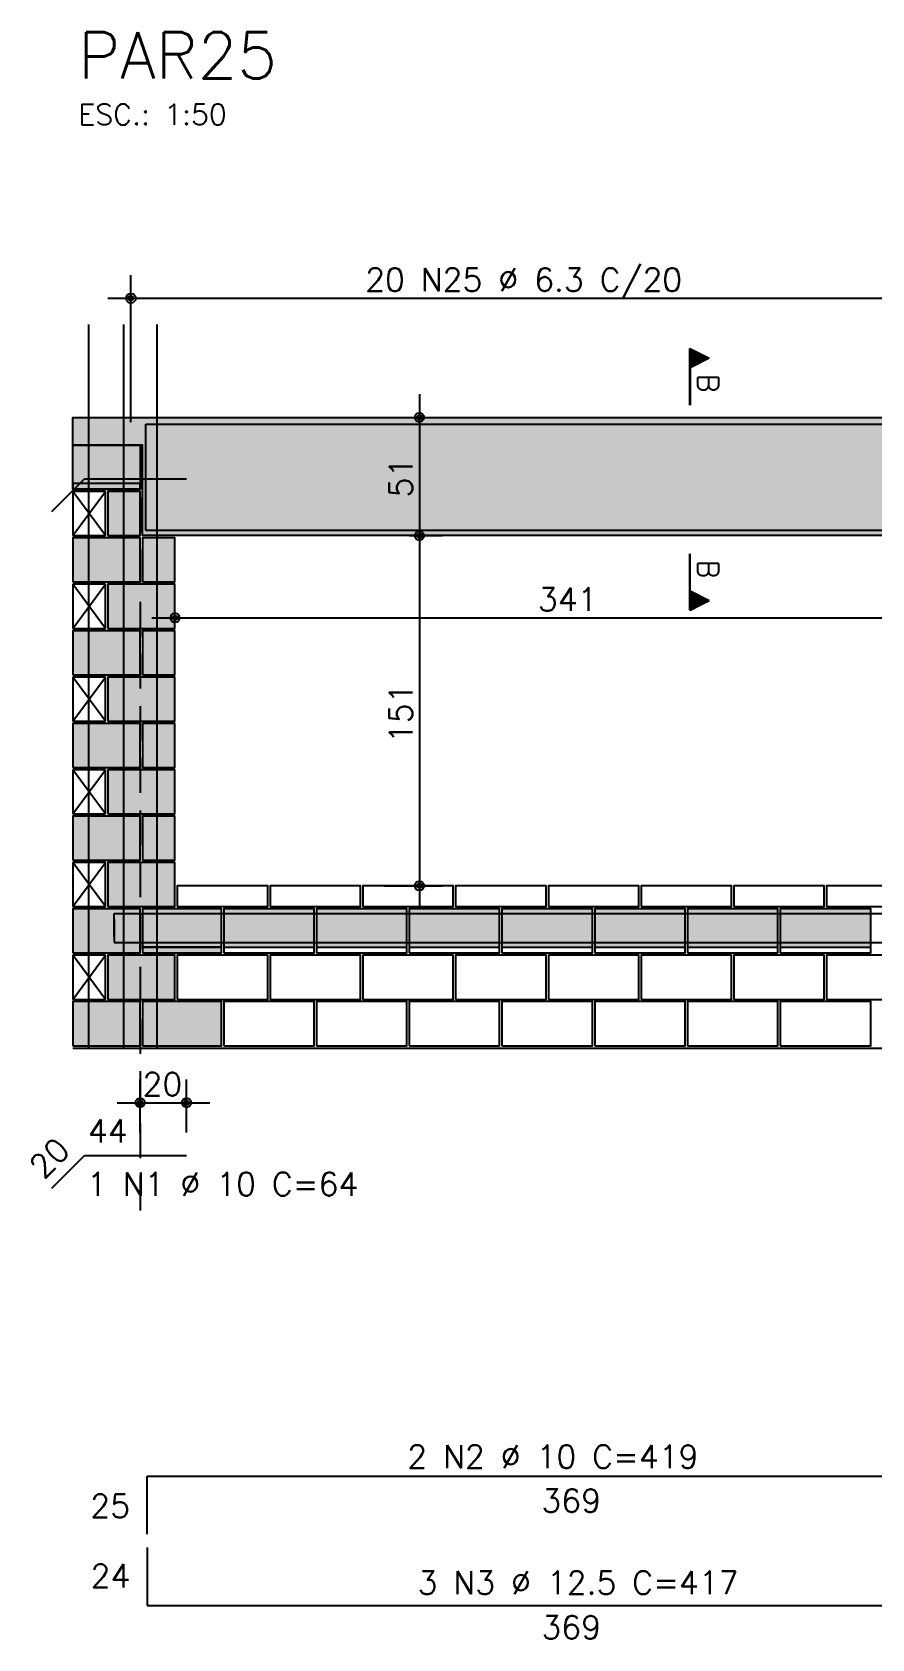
# Model space of a CAD drawing. Extents: x -2 to 121, y -2 to 61.
# Drawn here: x 6.6 to 13.84, y 29.5 to 43.36 of the extents above; entities that cross this region are included whole.
import ezdxf

# ---------------------------------------------------------------- set-up
doc = ezdxf.new("R2010")
doc.units = 0
doc.header["$MEASUREMENT"] = 0
doc.linetypes.add('ESTILO_TQS_0001', pattern=[0.45, 0.3, -0.15])
for name, color, linetype in [('PENA_01', 1, 'CONTINUOUS'), ('PENA_02', 2, 'CONTINUOUS'), ('PENA_03', 3, 'CONTINUOUS'), ('PENA_04', 4, 'CONTINUOUS'), ('PENA_05', 5, 'CONTINUOUS'), ('PENA_06', 6, 'CONTINUOUS'), ('PENA_09', 254, 'CONTINUOUS'), ('PENA_11', 252, 'CONTINUOUS'), ('PENA_21', 100, 'CONTINUOUS'), ('PENA_27', 21, 'CONTINUOUS'), ('PENA_28', 135, 'CONTINUOUS')]:
    doc.layers.add(name, color=color, linetype=linetype)
doc.styles.get("Standard").update_dxf_attribs({"font": 'ROMANS.SHX'})

msp = doc.modelspace()

# ---------------------------------------------------------------- linework, layer by layer
at = {"layer": 'PENA_01', "linetype": 'Continuous'}
for p, q in [((7.447785, 39.994592), (7.447785, 41.262095)), ((7.247785, 41.062095), (15.247785, 41.062095)), ((9.935381, 40.234592), (9.935381, 38.814592)), ((9.952144, 40.034592), (10.135381, 40.034592)), ((9.935381, 39.214592), (9.935381, 35.794592)), ((9.848758, 39.014592), (10.135381, 39.014592)), ((10.128846, 39.014592), (10.135381, 39.014592)), ((7.827785, 38.414592), (7.827785, 38.504974)), ((7.627785, 38.304974), (14.847785, 38.304974)), ((9.627785, 35.994592), (10.135381, 35.994592)), ((7.547785, 35.464592), (8.227785, 35.464592)), ((8.247785, 35.464592), (9.027785, 35.464592)), ((9.047785, 35.464592), (9.827785, 35.464592)), ((9.847785, 35.464592), (10.627785, 35.464592)), ((10.647785, 35.464592), (11.427785, 35.464592)), ((11.447785, 35.464592), (12.227785, 35.464592)), ((12.247785, 35.464592), (13.027785, 35.464592)), ((13.047785, 35.464592), (13.827785, 35.464592)), ((7.527785, 33.867281), (7.527785, 34.323002)), ((7.927785, 33.867283), (7.927785, 34.323002)), ((7.327785, 34.123002), (8.127785, 34.123002))]:
    msp.add_line(p, q, dxfattribs=at)
at = {"layer": 'PENA_01', "linetype": 'ESTILO_TQS_0001'}
msp.add_line((7.527785, 39.794592), (7.527785, 33.154937), dxfattribs=at)
at = {"layer": 'PENA_02', "linetype": 'ESTILO_TQS_0001'}
msp.add_line((7.527785, 39.464592), (6.947785, 39.464592), dxfattribs=at)
at = {"layer": 'PENA_02', "linetype": 'Continuous'}
for p, q in [((7.227785, 39.394592), (6.947785, 39.394592)), ((6.947785, 39.394592), (6.947785, 39.014592)), ((7.227785, 39.014592), (7.227785, 39.394592)), ((6.947785, 39.014592), (7.227785, 39.014592)), ((7.227785, 38.594592), (6.947785, 38.594592)), ((6.947785, 38.594592), (6.947785, 38.214592)), ((7.227785, 38.214592), (7.227785, 38.594592)), ((6.947785, 38.214592), (7.227785, 38.214592)), ((7.227785, 37.794592), (6.947785, 37.794592)), ((6.947785, 37.794592), (6.947785, 37.414592)), ((7.227785, 37.414592), (7.227785, 37.794592)), ((6.947785, 37.414592), (7.227785, 37.414592)), ((7.227785, 36.994592), (6.947785, 36.994592)), ((6.947785, 36.994592), (6.947785, 36.614592)), ((7.227785, 36.614592), (7.227785, 36.994592)), ((6.947785, 36.614592), (7.227785, 36.614592)), ((7.227785, 36.194592), (6.947785, 36.194592)), ((6.947785, 36.194592), (6.947785, 35.814592)), ((7.227785, 35.814592), (7.227785, 36.194592)), ((6.947785, 35.814592), (7.227785, 35.814592)), ((7.227785, 35.394592), (6.947785, 35.394592)), ((6.947785, 35.394592), (6.947785, 35.014592)), ((7.227785, 35.014592), (7.227785, 35.394592)), ((6.947785, 35.014592), (7.227785, 35.014592)), ((6.947785, 34.594592), (63.127785, 34.594592)), ((6.947785, 34.594592), (63.127785, 34.594592))]:
    msp.add_line(p, q, dxfattribs=at)
for points in [[(6.947785, 39.794592), (6.947785, 40.034592), (63.127785, 40.034592), (63.127785, 39.794592), (62.422542, 39.794592), (62.422542, 39.014592), (55.847785, 39.014592), (55.847785, 39.794592), (54.227785, 39.794592), (54.227785, 39.014592), (47.447785, 39.014592), (47.447785, 39.794592), (15.027785, 39.794592), (15.027785, 39.014592), (7.547785, 39.014592), (7.547785, 39.794592), (6.947785, 39.794592)], [(7.527785, 39.414592), (6.947785, 39.414592), (6.947785, 39.794592), (7.527785, 39.794592), (7.527785, 39.414592)], [(7.247785, 39.014592), (7.527785, 39.014592), (7.527785, 39.394592), (7.247785, 39.394592), (7.247785, 39.014592)], [(6.947785, 38.614592), (7.527785, 38.614592), (7.527785, 38.994592), (6.947785, 38.994592), (6.947785, 38.614592)], [(7.547785, 38.614592), (7.827785, 38.614592), (7.827785, 38.994592), (7.547785, 38.994592), (7.547785, 38.614592)], [(7.247785, 38.214592), (7.827785, 38.214592), (7.827785, 38.594592), (7.247785, 38.594592), (7.247785, 38.214592)], [(6.947785, 37.814592), (7.527785, 37.814592), (7.527785, 38.194592), (6.947785, 38.194592), (6.947785, 37.814592)], [(7.547785, 37.814592), (7.827785, 37.814592), (7.827785, 38.194592), (7.547785, 38.194592), (7.547785, 37.814592)], [(7.247785, 37.414592), (7.827785, 37.414592), (7.827785, 37.794592), (7.247785, 37.794592), (7.247785, 37.414592)], [(6.947785, 37.014592), (7.527785, 37.014592), (7.527785, 37.394592), (6.947785, 37.394592), (6.947785, 37.014592)], [(7.547785, 37.014592), (7.827785, 37.014592), (7.827785, 37.394592), (7.547785, 37.394592), (7.547785, 37.014592)], [(7.247785, 36.614592), (7.827785, 36.614592), (7.827785, 36.994592), (7.247785, 36.994592), (7.247785, 36.614592)], [(6.947785, 36.214592), (7.527785, 36.214592), (7.527785, 36.594592), (6.947785, 36.594592), (6.947785, 36.214592)], [(7.547785, 36.214592), (7.827785, 36.214592), (7.827785, 36.594592), (7.547785, 36.594592), (7.547785, 36.214592)], [(7.247785, 35.814592), (7.827785, 35.814592), (7.827785, 36.194592), (7.247785, 36.194592), (7.247785, 35.814592)], [(7.847785, 35.814592), (8.627785, 35.814592), (8.627785, 35.994592), (7.847785, 35.994592), (7.847785, 35.814592)], [(8.647785, 35.814592), (9.427785, 35.814592), (9.427785, 35.994592), (8.647785, 35.994592), (8.647785, 35.814592)], [(9.447785, 35.814592), (10.227785, 35.814592), (10.227785, 35.994592), (9.447785, 35.994592), (9.447785, 35.814592)], [(10.247785, 35.814592), (11.027785, 35.814592), (11.027785, 35.994592), (10.247785, 35.994592), (10.247785, 35.814592)], [(11.047785, 35.814592), (11.827785, 35.814592), (11.827785, 35.994592), (11.047785, 35.994592), (11.047785, 35.814592)], [(11.847785, 35.814592), (12.627785, 35.814592), (12.627785, 35.994592), (11.847785, 35.994592), (11.847785, 35.814592)], [(12.647785, 35.814592), (13.427785, 35.814592), (13.427785, 35.994592), (12.647785, 35.994592), (12.647785, 35.814592)], [(13.447785, 35.814592), (14.227785, 35.814592), (14.227785, 35.994592), (13.447785, 35.994592), (13.447785, 35.814592)], [(6.947785, 35.414592), (7.527785, 35.414592), (7.527785, 35.794592), (6.947785, 35.794592), (6.947785, 35.414592)], [(7.547785, 35.414592), (8.227785, 35.414592), (8.227785, 35.794592), (7.547785, 35.794592), (7.547785, 35.414592)], [(8.247785, 35.414592), (9.027785, 35.414592), (9.027785, 35.794592), (8.247785, 35.794592), (8.247785, 35.414592)], [(9.047785, 35.414592), (9.827785, 35.414592), (9.827785, 35.794592), (9.047785, 35.794592), (9.047785, 35.414592)], [(9.847785, 35.414592), (10.627785, 35.414592), (10.627785, 35.794592), (9.847785, 35.794592), (9.847785, 35.414592)], [(10.647785, 35.414592), (11.427785, 35.414592), (11.427785, 35.794592), (10.647785, 35.794592), (10.647785, 35.414592)], [(11.447785, 35.414592), (12.227785, 35.414592), (12.227785, 35.794592), (11.447785, 35.794592), (11.447785, 35.414592)], [(12.247785, 35.414592), (13.027785, 35.414592), (13.027785, 35.794592), (12.247785, 35.794592), (12.247785, 35.414592)], [(13.047785, 35.414592), (13.827785, 35.414592), (13.827785, 35.794592), (13.047785, 35.794592), (13.047785, 35.414592)], [(7.247785, 35.014592), (7.827785, 35.014592), (7.827785, 35.394592), (7.247785, 35.394592), (7.247785, 35.014592)], [(7.847785, 35.014592), (8.627785, 35.014592), (8.627785, 35.394592), (7.847785, 35.394592), (7.847785, 35.014592)], [(8.647785, 35.014592), (9.427785, 35.014592), (9.427785, 35.394592), (8.647785, 35.394592), (8.647785, 35.014592)], [(9.447785, 35.014592), (10.227785, 35.014592), (10.227785, 35.394592), (9.447785, 35.394592), (9.447785, 35.014592)], [(10.247785, 35.014592), (11.027785, 35.014592), (11.027785, 35.394592), (10.247785, 35.394592), (10.247785, 35.014592)], [(11.047785, 35.014592), (11.827785, 35.014592), (11.827785, 35.394592), (11.047785, 35.394592), (11.047785, 35.014592)], [(11.847785, 35.014592), (12.627785, 35.014592), (12.627785, 35.394592), (11.847785, 35.394592), (11.847785, 35.014592)], [(12.647785, 35.014592), (13.427785, 35.014592), (13.427785, 35.394592), (12.647785, 35.394592), (12.647785, 35.014592)], [(13.447785, 35.014592), (14.227785, 35.014592), (14.227785, 35.394592), (13.447785, 35.394592), (13.447785, 35.014592)], [(6.947785, 34.614592), (7.527785, 34.614592), (7.527785, 34.994592), (6.947785, 34.994592), (6.947785, 34.614592)], [(7.547785, 34.614592), (8.227785, 34.614592), (8.227785, 34.994592), (7.547785, 34.994592), (7.547785, 34.614592)], [(8.247785, 34.614592), (9.027785, 34.614592), (9.027785, 34.994592), (8.247785, 34.994592), (8.247785, 34.614592)], [(9.047785, 34.614592), (9.827785, 34.614592), (9.827785, 34.994592), (9.047785, 34.994592), (9.047785, 34.614592)], [(9.847785, 34.614592), (10.627785, 34.614592), (10.627785, 34.994592), (9.847785, 34.994592), (9.847785, 34.614592)], [(10.647785, 34.614592), (11.427785, 34.614592), (11.427785, 34.994592), (10.647785, 34.994592), (10.647785, 34.614592)], [(11.447785, 34.614592), (12.227785, 34.614592), (12.227785, 34.994592), (11.447785, 34.994592), (11.447785, 34.614592)], [(12.247785, 34.614592), (13.027785, 34.614592), (13.027785, 34.994592), (12.247785, 34.994592), (12.247785, 34.614592)], [(13.047785, 34.614592), (13.827785, 34.614592), (13.827785, 34.994592), (13.047785, 34.994592), (13.047785, 34.614592)]]:
    msp.add_lwpolyline(points, dxfattribs=at)
for centre, radius in [((7.447785, 41.062095), 0.041625), ((7.447785, 41.062095), 0.02075), ((9.935381, 40.034592), 0.04), ((9.935381, 40.034592), 0.02), ((9.935381, 39.014592), 0.04), ((9.935381, 39.014592), 0.04), ((9.935381, 39.014592), 0.02), ((9.935381, 39.014592), 0.02), ((7.827785, 38.304974), 0.04), ((7.827785, 38.304974), 0.02), ((9.935381, 35.994592), 0.04), ((9.935381, 35.994592), 0.02), ((7.527785, 34.123002), 0.04), ((7.527785, 34.123002), 0.02), ((7.927785, 34.123002), 0.04), ((7.927785, 34.123002), 0.02)]:
    msp.add_circle(centre, radius, dxfattribs=at)
at = {"layer": 'PENA_03', "linetype": 'Continuous'}
for p, q in [((12.268873, 40.141137), (12.268873, 40.627519)), ((12.268873, 40.627519), (12.434806, 40.544553)), ((12.269568, 40.626391), (12.433245, 40.544553)), ((12.269569, 40.626391), (12.269569, 40.462714)), ((12.281637, 40.621137), (12.281637, 40.467968)), ((12.294401, 40.614755), (12.294401, 40.47435)), ((12.307165, 40.608373), (12.307165, 40.480732)), ((12.434806, 40.544553), (12.269568, 40.461934)), ((12.433245, 40.544553), (12.269569, 40.462714)), ((12.319929, 40.601991), (12.319929, 40.487114)), ((12.332693, 40.595609), (12.332693, 40.493496)), ((12.345457, 40.589227), (12.345457, 40.499878)), ((12.358221, 40.582845), (12.358221, 40.50626)), ((12.370985, 40.576463), (12.370985, 40.512642)), ((12.383749, 40.570081), (12.383749, 40.519024)), ((12.396513, 40.563699), (12.396513, 40.525406)), ((12.409278, 40.557317), (12.409278, 40.531788)), ((12.422042, 40.550935), (12.422042, 40.538171)), ((12.269569, 40.461934), (12.269569, 40.141137)), ((9.752144, 40.034592), (9.752144, 40.034592)), ((7.447785, 39.794592), (7.447785, 39.794592)), ((6.947785, 39.014592), (7.227785, 39.394592)), ((7.227785, 39.014592), (6.947785, 39.394592)), ((9.648758, 39.014592), (9.648758, 39.014592)), ((9.928846, 39.014592), (9.928846, 39.014592)), ((12.268873, 38.371693), (12.268873, 38.858075)), ((12.269569, 38.537278), (12.269569, 38.858075)), ((6.947785, 38.214592), (7.227785, 38.594592)), ((7.227785, 38.214592), (6.947785, 38.594592)), ((12.269568, 38.537278), (12.434806, 38.454659)), ((12.269569, 38.372821), (12.269569, 38.536498)), ((12.269569, 38.536498), (12.433245, 38.454659)), ((12.281637, 38.378075), (12.281637, 38.531244)), ((12.268873, 38.371693), (12.434806, 38.454659)), ((12.269568, 38.372821), (12.433245, 38.454659)), ((12.294401, 38.384457), (12.294401, 38.524862)), ((12.307165, 38.390839), (12.307165, 38.51848)), ((12.319929, 38.397221), (12.319929, 38.512098)), ((12.332693, 38.403603), (12.332693, 38.505716)), ((12.345457, 38.409985), (12.345457, 38.499334)), ((12.358221, 38.416367), (12.358221, 38.492952)), ((12.370985, 38.422749), (12.370985, 38.48657)), ((12.383749, 38.429131), (12.383749, 38.480188)), ((12.396513, 38.435513), (12.396513, 38.473806)), ((12.409278, 38.441895), (12.409278, 38.467424)), ((12.422042, 38.448277), (12.422042, 38.461041)), ((7.827785, 38.214592), (7.827785, 38.214592)), ((6.947785, 37.414592), (7.227785, 37.794592)), ((7.227785, 37.414592), (6.947785, 37.794592)), ((6.947785, 36.614592), (7.227785, 36.994592)), ((7.227785, 36.614592), (6.947785, 36.994592)), ((6.947785, 35.814592), (7.227785, 36.194592)), ((7.227785, 35.814592), (6.947785, 36.194592)), ((9.427785, 35.994592), (9.427785, 35.994592)), ((6.947785, 35.014592), (7.227785, 35.394592)), ((7.227785, 35.014592), (6.947785, 35.394592)), ((7.527785, 33.667281), (7.527785, 33.667281)), ((7.927785, 33.667283), (7.927785, 33.667283))]:
    msp.add_line(p, q, dxfattribs=at)
at = {"layer": 'PENA_04', "linetype": 'Continuous'}
for p, q in [((7.575583, 39.475475), (7.575583, 39.975475)), ((7.575583, 39.975475), (14.975583, 39.975475)), ((7.574918, 39.56189), (7.574918, 39.06189)), ((7.574918, 39.06189), (14.974918, 39.06189))]:
    msp.add_line(p, q, dxfattribs=at)
at = {"layer": 'PENA_05', "linetype": 'Continuous'}
for p, q in [((6.764942, 39.221706), (7.047785, 39.504549)), ((7.047785, 39.504549), (7.927785, 39.504554)), ((7.304108, 35.554592), (7.304108, 35.754592)), ((7.304108, 35.754592), (19.014108, 35.754592)), ((7.304108, 35.704592), (7.304108, 35.504592)), ((7.304108, 35.504592), (19.014108, 35.504592)), ((6.764942, 33.384436), (7.047785, 33.667279)), ((7.047785, 33.667279), (7.927785, 33.667283)), ((7.587785, 30.400458), (7.587785, 30.900458)), ((7.587785, 30.900458), (14.987785, 30.900458)), ((7.587785, 30.285731), (7.587785, 29.785731)), ((7.587785, 29.785731), (14.987785, 29.785731))]:
    msp.add_line(p, q, dxfattribs=at)
for points in [[(7.082537, 40.834592), (7.082537, 34.594592)], [(7.382537, 40.834592), (7.382537, 34.594592)], [(7.670312, 40.834592), (7.670312, 34.594592)]]:
    msp.add_lwpolyline(points, dxfattribs=at)
at = {"layer": 'PENA_09', "linetype": 'Continuous'}
for points in [[(6.947785, 39.794592), (7.527785, 39.794592), (7.527785, 39.464592), (6.947785, 39.464592), (6.947785, 39.794592)], [(7.547785, 35.464592), (8.227785, 35.464592), (8.227785, 35.794592), (7.547785, 35.794592), (7.547785, 35.464592)], [(8.247785, 35.464592), (9.027785, 35.464592), (9.027785, 35.794592), (8.247785, 35.794592), (8.247785, 35.464592)], [(9.047785, 35.464592), (9.827785, 35.464592), (9.827785, 35.794592), (9.047785, 35.794592), (9.047785, 35.464592)], [(9.847785, 35.464592), (10.627785, 35.464592), (10.627785, 35.794592), (9.847785, 35.794592), (9.847785, 35.464592)], [(10.647785, 35.464592), (11.427785, 35.464592), (11.427785, 35.794592), (10.647785, 35.794592), (10.647785, 35.464592)], [(11.447785, 35.464592), (12.227785, 35.464592), (12.227785, 35.794592), (11.447785, 35.794592), (11.447785, 35.464592)], [(12.247785, 35.464592), (13.027785, 35.464592), (13.027785, 35.794592), (12.247785, 35.794592), (12.247785, 35.464592)], [(13.047785, 35.464592), (13.827785, 35.464592), (13.827785, 35.794592), (13.047785, 35.794592), (13.047785, 35.464592)]]:
    msp.add_lwpolyline(points, dxfattribs=at)
for points in [[(6.947785, 39.794592), (7.527785, 39.794592), (7.527785, 39.464592)], [(6.947785, 39.794592), (7.527785, 39.464592), (6.947785, 39.464592)], [(6.947785, 39.794592), (6.947785, 39.464592), (6.947785, 39.794592)], [(7.547785, 35.464592), (8.227785, 35.464592), (8.227785, 35.794592)], [(7.547785, 35.464592), (8.227785, 35.794592), (7.547785, 35.794592)], [(7.547785, 35.464592), (7.547785, 35.794592), (7.547785, 35.464592)], [(8.247785, 35.464592), (9.027785, 35.464592), (9.027785, 35.794592)], [(8.247785, 35.464592), (9.027785, 35.794592), (8.247785, 35.794592)], [(8.247785, 35.464592), (8.247785, 35.794592), (8.247785, 35.464592)], [(9.047785, 35.464592), (9.827785, 35.464592), (9.827785, 35.794592)], [(9.047785, 35.464592), (9.827785, 35.794592), (9.047785, 35.794592)], [(9.047785, 35.464592), (9.047785, 35.794592), (9.047785, 35.464592)], [(9.847785, 35.464592), (10.627785, 35.464592), (10.627785, 35.794592)], [(9.847785, 35.464592), (10.627785, 35.794592), (9.847785, 35.794592)], [(9.847785, 35.464592), (9.847785, 35.794592), (9.847785, 35.464592)], [(10.647785, 35.464592), (11.427785, 35.464592), (11.427785, 35.794592)], [(10.647785, 35.464592), (11.427785, 35.794592), (10.647785, 35.794592)], [(10.647785, 35.464592), (10.647785, 35.794592), (10.647785, 35.464592)], [(11.447785, 35.464592), (12.227785, 35.464592), (12.227785, 35.794592)], [(11.447785, 35.464592), (12.227785, 35.794592), (11.447785, 35.794592)], [(11.447785, 35.464592), (11.447785, 35.794592), (11.447785, 35.464592)], [(12.247785, 35.464592), (13.027785, 35.464592), (13.027785, 35.794592)], [(12.247785, 35.464592), (13.027785, 35.794592), (12.247785, 35.794592)], [(12.247785, 35.464592), (12.247785, 35.794592), (12.247785, 35.464592)], [(13.047785, 35.464592), (13.827785, 35.464592), (13.827785, 35.794592)], [(13.047785, 35.464592), (13.827785, 35.794592), (13.047785, 35.794592)], [(13.047785, 35.464592), (13.047785, 35.794592), (13.047785, 35.464592)]]:
    msp.add_solid(points, dxfattribs=at)
at = {"layer": 'PENA_11', "linetype": 'Continuous'}
for points in [[(7.547785, 39.794592), (6.947785, 39.794592), (63.127785, 40.034592)], [(63.127785, 40.034592), (6.947785, 39.794592), (6.947785, 40.034592)], [(15.027785, 39.794592), (7.547785, 39.794592), (63.127785, 40.034592)], [(15.027785, 39.014592), (7.547785, 39.014592), (15.027785, 39.794592)], [(7.547785, 39.014592), (7.547785, 39.794592), (15.027785, 39.794592)]]:
    msp.add_solid(points, dxfattribs=at)
at = {"layer": 'PENA_21', "linetype": 'Continuous'}
for points in [[(7.547785, 35.414592), (8.227785, 35.414592), (8.227785, 35.464592), (7.547785, 35.464592), (7.547785, 35.414592)], [(7.547785, 34.614592), (8.227785, 34.614592), (8.227785, 34.994592), (7.547785, 34.994592), (7.547785, 34.614592)]]:
    msp.add_lwpolyline(points, dxfattribs=at)
for points in [[(7.547785, 35.414592), (8.227785, 35.414592), (8.227785, 35.464592)], [(7.547785, 35.414592), (8.227785, 35.464592), (7.547785, 35.464592)], [(7.547785, 35.414592), (7.547785, 35.464592), (7.547785, 35.414592)], [(7.547785, 34.614592), (8.227785, 34.614592), (8.227785, 34.994592)], [(7.547785, 34.614592), (8.227785, 34.994592), (7.547785, 34.994592)], [(7.547785, 34.614592), (7.547785, 34.994592), (7.547785, 34.614592)]]:
    msp.add_solid(points, dxfattribs=at)
at = {"layer": 'PENA_27', "linetype": 'Continuous'}
for points in [[(6.947785, 39.414592), (7.527785, 39.414592), (7.527785, 39.464592), (6.947785, 39.464592), (6.947785, 39.414592)], [(6.947785, 38.614592), (7.527785, 38.614592), (7.527785, 38.994592), (6.947785, 38.994592), (6.947785, 38.614592)], [(7.247785, 38.214592), (7.827785, 38.214592), (7.827785, 38.594592), (7.247785, 38.594592), (7.247785, 38.214592)], [(6.947785, 37.814592), (7.527785, 37.814592), (7.527785, 38.194592), (6.947785, 38.194592), (6.947785, 37.814592)], [(7.247785, 37.414592), (7.827785, 37.414592), (7.827785, 37.794592), (7.247785, 37.794592), (7.247785, 37.414592)], [(6.947785, 37.014592), (7.527785, 37.014592), (7.527785, 37.394592), (6.947785, 37.394592), (6.947785, 37.014592)], [(7.247785, 36.614592), (7.827785, 36.614592), (7.827785, 36.994592), (7.247785, 36.994592), (7.247785, 36.614592)], [(6.947785, 36.214592), (7.527785, 36.214592), (7.527785, 36.594592), (6.947785, 36.594592), (6.947785, 36.214592)], [(7.247785, 35.814592), (7.827785, 35.814592), (7.827785, 36.194592), (7.247785, 36.194592), (7.247785, 35.814592)], [(6.947785, 35.414592), (7.527785, 35.414592), (7.527785, 35.794592), (6.947785, 35.794592), (6.947785, 35.414592)], [(7.247785, 35.014592), (7.827785, 35.014592), (7.827785, 35.394592), (7.247785, 35.394592), (7.247785, 35.014592)], [(6.947785, 34.614592), (7.527785, 34.614592), (7.527785, 34.994592), (6.947785, 34.994592), (6.947785, 34.614592)]]:
    msp.add_lwpolyline(points, dxfattribs=at)
for points in [[(6.947785, 39.414592), (7.527785, 39.414592), (7.527785, 39.464592)], [(6.947785, 39.414592), (7.527785, 39.464592), (6.947785, 39.464592)], [(6.947785, 39.414592), (6.947785, 39.464592), (6.947785, 39.414592)], [(6.947785, 38.614592), (7.527785, 38.614592), (7.527785, 38.994592)], [(6.947785, 38.614592), (7.527785, 38.994592), (6.947785, 38.994592)], [(6.947785, 38.614592), (6.947785, 38.994592), (6.947785, 38.614592)], [(7.247785, 38.214592), (7.827785, 38.214592), (7.827785, 38.594592)], [(7.247785, 38.214592), (7.827785, 38.594592), (7.247785, 38.594592)], [(7.247785, 38.214592), (7.247785, 38.594592), (7.247785, 38.214592)], [(6.947785, 37.814592), (7.527785, 37.814592), (7.527785, 38.194592)], [(6.947785, 37.814592), (7.527785, 38.194592), (6.947785, 38.194592)], [(6.947785, 37.814592), (6.947785, 38.194592), (6.947785, 37.814592)], [(7.247785, 37.414592), (7.827785, 37.414592), (7.827785, 37.794592)], [(7.247785, 37.414592), (7.827785, 37.794592), (7.247785, 37.794592)], [(7.247785, 37.414592), (7.247785, 37.794592), (7.247785, 37.414592)], [(6.947785, 37.014592), (7.527785, 37.014592), (7.527785, 37.394592)], [(6.947785, 37.014592), (7.527785, 37.394592), (6.947785, 37.394592)], [(6.947785, 37.014592), (6.947785, 37.394592), (6.947785, 37.014592)], [(7.247785, 36.614592), (7.827785, 36.614592), (7.827785, 36.994592)], [(7.247785, 36.614592), (7.827785, 36.994592), (7.247785, 36.994592)], [(7.247785, 36.614592), (7.247785, 36.994592), (7.247785, 36.614592)], [(6.947785, 36.214592), (7.527785, 36.214592), (7.527785, 36.594592)], [(6.947785, 36.214592), (7.527785, 36.594592), (6.947785, 36.594592)], [(6.947785, 36.214592), (6.947785, 36.594592), (6.947785, 36.214592)], [(7.247785, 35.814592), (7.827785, 35.814592), (7.827785, 36.194592)], [(7.247785, 35.814592), (7.827785, 36.194592), (7.247785, 36.194592)], [(7.247785, 35.814592), (7.247785, 36.194592), (7.247785, 35.814592)], [(6.947785, 35.414592), (7.527785, 35.414592), (7.527785, 35.794592)], [(6.947785, 35.414592), (7.527785, 35.794592), (6.947785, 35.794592)], [(6.947785, 35.414592), (6.947785, 35.794592), (6.947785, 35.414592)], [(7.247785, 35.014592), (7.827785, 35.014592), (7.827785, 35.394592)], [(7.247785, 35.014592), (7.827785, 35.394592), (7.247785, 35.394592)], [(7.247785, 35.014592), (7.247785, 35.394592), (7.247785, 35.014592)], [(6.947785, 34.614592), (7.527785, 34.614592), (7.527785, 34.994592)], [(6.947785, 34.614592), (7.527785, 34.994592), (6.947785, 34.994592)], [(6.947785, 34.614592), (6.947785, 34.994592), (6.947785, 34.614592)]]:
    msp.add_solid(points, dxfattribs=at)
at = {"layer": 'PENA_28', "linetype": 'Continuous'}
for points in [[(7.247785, 39.014592), (7.527785, 39.014592), (7.527785, 39.394592), (7.247785, 39.394592), (7.247785, 39.014592)], [(7.547785, 38.614592), (7.827785, 38.614592), (7.827785, 38.994592), (7.547785, 38.994592), (7.547785, 38.614592)], [(7.547785, 37.814592), (7.827785, 37.814592), (7.827785, 38.194592), (7.547785, 38.194592), (7.547785, 37.814592)], [(7.547785, 37.014592), (7.827785, 37.014592), (7.827785, 37.394592), (7.547785, 37.394592), (7.547785, 37.014592)], [(7.547785, 36.214592), (7.827785, 36.214592), (7.827785, 36.594592), (7.547785, 36.594592), (7.547785, 36.214592)]]:
    msp.add_lwpolyline(points, dxfattribs=at)
for points in [[(7.247785, 39.014592), (7.527785, 39.014592), (7.527785, 39.394592)], [(7.247785, 39.014592), (7.527785, 39.394592), (7.247785, 39.394592)], [(7.247785, 39.014592), (7.247785, 39.394592), (7.247785, 39.014592)], [(7.547785, 38.614592), (7.827785, 38.614592), (7.827785, 38.994592)], [(7.547785, 38.614592), (7.827785, 38.994592), (7.547785, 38.994592)], [(7.547785, 38.614592), (7.547785, 38.994592), (7.547785, 38.614592)], [(7.547785, 37.814592), (7.827785, 37.814592), (7.827785, 38.194592)], [(7.547785, 37.814592), (7.827785, 38.194592), (7.547785, 38.194592)], [(7.547785, 37.814592), (7.547785, 38.194592), (7.547785, 37.814592)], [(7.547785, 37.014592), (7.827785, 37.014592), (7.827785, 37.394592)], [(7.547785, 37.014592), (7.827785, 37.394592), (7.547785, 37.394592)], [(7.547785, 37.014592), (7.547785, 37.394592), (7.547785, 37.014592)], [(7.547785, 36.214592), (7.827785, 36.214592), (7.827785, 36.594592)], [(7.547785, 36.214592), (7.827785, 36.594592), (7.547785, 36.594592)], [(7.547785, 36.214592), (7.547785, 36.594592), (7.547785, 36.214592)]]:
    msp.add_solid(points, dxfattribs=at)

# ---------------------------------------------------------------- texts
at = {"layer": 'PENA_03', "linetype": 'Continuous'}
for s, height, p in [('ESC.: 1:50', 0.18, (6.993938, 42.55751)), ('20 N25 %%c 6.3 C/20', 0.2, (9.467785, 41.122095)), ('341', 0.2, (10.957785, 38.364974)), ('20', 0.2, (7.547785, 34.183002)), ('1 N1 %%c 10 C=64', 0.2, (7.069089, 33.321078)), ('2 N2 %%c 10 C=419', 0.2, (9.831737, 30.969629)), ('369', 0.2, (10.987785, 30.590458)), ('25', 0.2, (7.097785, 30.545458)), ('24', 0.2, (7.100285, 29.941981)), ('3 N3 %%c 12.5 C=417', 0.2, (9.920353, 29.883471)), ('369', 0.2, (10.987785, 29.498231))]:
    msp.add_text(s, height=height, dxfattribs=at).set_placement(p)
for s, height, rotation, p in [('B', 0.18, 270, (12.335902, 40.40912)), ('51', 0.2, 90, (9.875381, 39.344592)), ('B', 0.18, 270, (12.335902, 38.805261)), ('151', 0.2, 90, (9.875381, 37.224592)), ('44', 0.2, 0.000288, (7.076707, 33.77918)), ('20', 0.2, 45, (6.694231, 33.455147))]:
    msp.add_text(s, height=height, rotation=rotation, dxfattribs=at).set_placement(p)
at = {"layer": 'PENA_06', "linetype": 'Continuous'}
msp.add_text('PAR25', height=0.4, dxfattribs=at).set_placement((6.993938, 42.95751))

doc.saveas('drawing.dxf')
